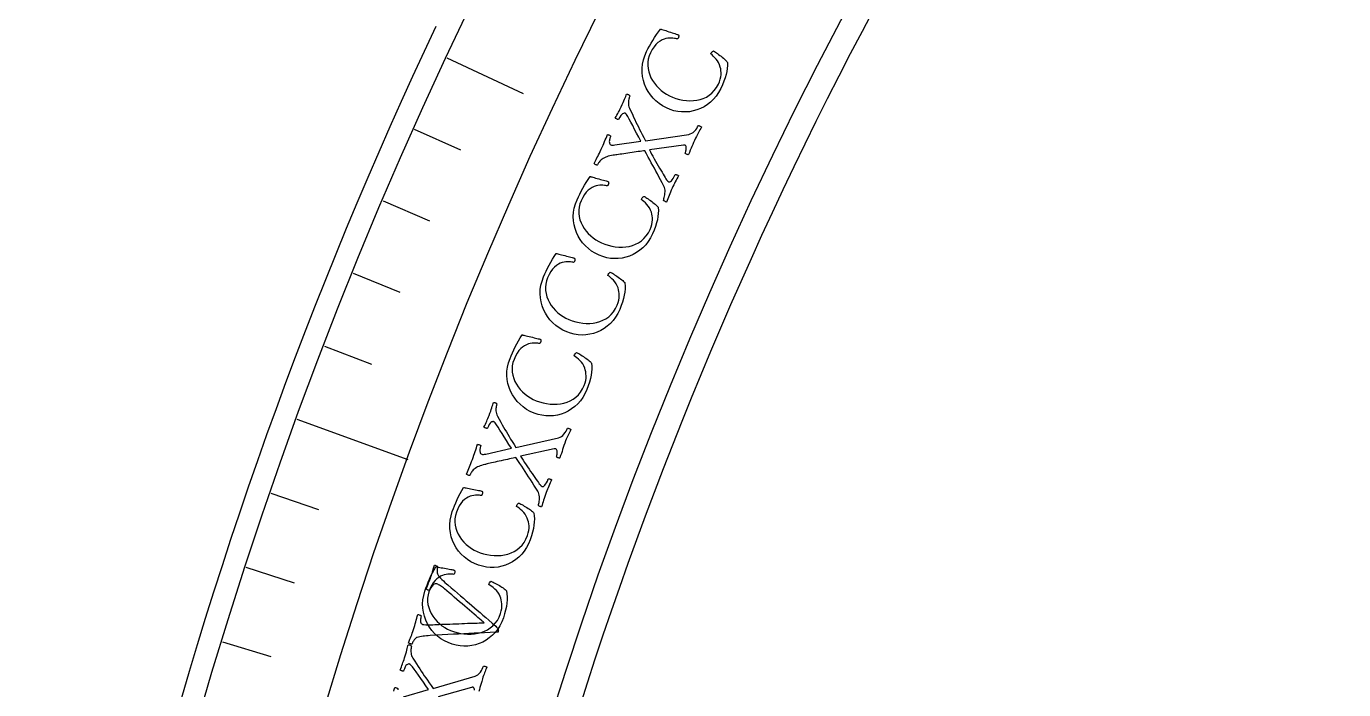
# Model space of a CAD drawing. Header units: millimetres. Extents: x -76 to 76, y -76 to 98.
# Drawn here: x -75.61 to -53.41, y 21.3 to 32.49 of the extents above; entities that cross this region are included whole.
import ezdxf

# ---------------------------------------------------------------- set-up
doc = ezdxf.new("R2010")
doc.units = ezdxf.units.MM
for name, color, linetype in [('CUT_INNER', 6, 'Continuous'), ('CUT_OUTER', 1, 'Continuous'), ('ENGRAVE', 7, 'Continuous'), ('ENGRAVE_FINE', 8, 'Continuous'), ('TEXT', 5, 'Continuous')]:
    doc.layers.add(name, color=color, linetype=linetype)

msp = doc.modelspace()

# ---------------------------------------------------------------- linework, layer by layer
at = {"layer": 'CUT_INNER'}
msp.add_lwpolyline([(-61.3288, 32.7809), (-61.5288, 32.404), (-61.7265, 32.0259), (-61.9218, 31.6465), (-62.1148, 31.266), (-62.3055, 30.8843), (-62.4938, 30.5014), (-62.6798, 30.1173), (-62.8634, 29.7322), (-63.0447, 29.3459), (-63.2235, 28.9585), (-63.4, 28.57), (-63.5741, 28.1805), (-63.7459, 27.7899), (-63.9152, 27.3982), (-64.0821, 27.0055), (-64.2466, 26.6118), (-64.4087, 26.2171), (-64.5683, 25.8214), (-64.7255, 25.4247), (-64.8803, 25.0271), (-65.0327, 24.6285), (-65.1826, 24.229), (-65.33, 23.8286), (-65.475, 23.4273), (-65.6175, 23.0251), (-65.7575, 22.6221), (-65.8951, 22.2182), (-66.0302, 21.8134), (-66.1628, 21.4079), (-66.2929, 21.0015)], dxfattribs=at)
at = {"layer": 'CUT_OUTER'}
msp.add_lwpolyline([(-72.9927, 21.1675), (-72.8615, 21.615), (-72.7275, 22.0616), (-72.5907, 22.5075), (-72.4513, 22.9525), (-72.3091, 23.3966), (-72.1641, 23.8398), (-72.0165, 24.2822), (-71.8662, 24.7236), (-71.7131, 25.1641), (-71.5573, 25.6036), (-71.3989, 26.0422), (-71.2378, 26.4798), (-71.0739, 26.9164), (-70.9075, 27.352), (-70.7383, 27.7866), (-70.5665, 28.2201), (-70.392, 28.6526), (-70.2148, 29.0839), (-70.0351, 29.5142), (-69.8527, 29.9434), (-69.6676, 30.3714), (-69.4799, 30.7983), (-69.2897, 31.2241), (-69.0968, 31.6486), (-68.9013, 32.072), (-68.7032, 32.4942)], dxfattribs=at)
at = {"layer": 'ENGRAVE'}
for points in [[(-68.5281, 31.9552), (-67.2401, 31.3546)], [(-71.0524, 25.861), (-69.1827, 25.1805)]]:
    msp.add_lwpolyline(points, dxfattribs=at)
for radius in [75.6124, 73.6227, 69.9276]:
    msp.add_circle((0, 0), radius, dxfattribs=at)
at = {"layer": 'ENGRAVE_FINE'}
for points in [[(-69.0754, 30.7543), (-68.2964, 30.4075)], [(-69.6016, 29.5441), (-68.8166, 29.2109)], [(-70.1066, 28.3249), (-69.316, 28.0055)], [(-70.5903, 27.0971), (-69.7942, 26.7915)], [(-71.4929, 24.617), (-70.6867, 24.3394)], [(-71.9117, 23.3655), (-71.1007, 23.102)], [(-72.3085, 22.1069), (-71.493, 21.8576)]]:
    msp.add_lwpolyline(points, dxfattribs=at)
at = {"layer": 'TEXT'}
for points in [[(-65.1605, 32.0621), (-65.1369, 32.1088), (-65.1118, 32.1561), (-65.0851, 32.204), (-65.057, 32.2525), (-65.027, 32.301), (-64.9949, 32.3489), (-64.9606, 32.3961), (-64.9243, 32.4428), (-64.9217, 32.442), (-64.9137, 32.4396), (-64.9005, 32.4356), (-64.882, 32.43), (-64.8599, 32.4233), (-64.8362, 32.4159), (-64.8107, 32.4077), (-64.7835, 32.3988), (-64.756, 32.3898), (-64.7299, 32.3813), (-64.7049, 32.3733), (-64.6812, 32.3657), (-64.6606, 32.359), (-64.6447, 32.3537), (-64.6337, 32.3498), (-64.6275, 32.3472), (-64.6237, 32.3453), (-64.6209, 32.3415), (-64.619, 32.3357), (-64.6181, 32.3281), (-64.6181, 32.3196), (-64.6193, 32.3113), (-64.6215, 32.3033), (-64.6248, 32.2955), (-64.6284, 32.2892), (-64.6325, 32.2838), (-64.637, 32.2791), (-64.642, 32.2753), (-64.6552, 32.2787), (-64.6719, 32.2822), (-64.6921, 32.2857), (-64.7158, 32.2894), (-64.7422, 32.2918), (-64.7706, 32.2915), (-64.8008, 32.2886), (-64.833, 32.283), (-64.8662, 32.2735), (-64.8998, 32.2589), (-64.9337, 32.2392), (-64.9679, 32.2144), (-65.0016, 32.1831), (-65.034, 32.1438), (-65.065, 32.0967), (-65.0947, 32.0418), (-65.1168, 31.9894), (-65.1319, 31.9365), (-65.1399, 31.8832), (-65.1408, 31.8295), (-65.1354, 31.7761), (-65.1244, 31.7237), (-65.1079, 31.6724), (-65.0858, 31.6222), (-65.0589, 31.5738), (-65.0281, 31.528), (-64.9934, 31.4848), (-64.9547, 31.4442), (-64.9131, 31.4069), (-64.8694, 31.3735), (-64.8237, 31.3441), (-64.7759, 31.3185), (-64.7207, 31.2941), (-64.6642, 31.2737), (-64.6064, 31.2572), (-64.5472, 31.2446), (-64.4877, 31.2365), (-64.4289, 31.2334), (-64.3708, 31.2353), (-64.3133, 31.2421), (-64.2574, 31.2545), (-64.204, 31.2726), (-64.1529, 31.2967), (-64.1043, 31.3266), (-64.0592, 31.3629), (-64.0183, 31.4061), (-63.9819, 31.4564), (-63.9498, 31.5136), (-63.9312, 31.5555), (-63.9175, 31.5958), (-63.9087, 31.6346), (-63.9048, 31.6719), (-63.9045, 31.7074), (-63.9067, 31.741), (-63.9112, 31.7728), (-63.9182, 31.8026), (-63.9309, 31.8409), (-63.9469, 31.8761), (-63.9662, 31.9083), (-63.9888, 31.9373), (-64.0126, 31.9634), (-64.0354, 31.9867), (-64.0573, 32.0071), (-64.0782, 32.0247), (-64.0708, 32.0408), (-64.0608, 32.0547), (-64.0484, 32.0664), (-64.0335, 32.076), (-64.0254, 32.0714), (-64.0144, 32.0644), (-64.0005, 32.0548), (-63.9836, 32.0427), (-63.965, 32.029), (-63.9457, 32.0146), (-63.9258, 31.9993), (-63.9052, 31.9833), (-63.885, 31.9671), (-63.8662, 31.9514), (-63.8489, 31.936), (-63.833, 31.9211), (-63.8193, 31.9073), (-63.8089, 31.8955), (-63.8017, 31.8855), (-63.7977, 31.8774), (-63.7977, 31.8285), (-63.8015, 31.7783), (-63.8092, 31.7267), (-63.8207, 31.6739), (-63.8365, 31.619), (-63.8569, 31.5614), (-63.8818, 31.5011), (-63.9112, 31.438), (-63.9471, 31.3726), (-63.9876, 31.313), (-64.0328, 31.2592), (-64.0826, 31.2112), (-64.136, 31.169), (-64.1921, 31.1329), (-64.2508, 31.1029), (-64.3121, 31.079), (-64.3751, 31.0611), (-64.439, 31.0495), (-64.5037, 31.0441), (-64.5692, 31.045), (-64.6346, 31.0522), (-64.6992, 31.0658), (-64.7628, 31.086), (-64.8255, 31.1126), (-64.8892, 31.1468), (-64.948, 31.1859), (-65.0019, 31.23), (-65.051, 31.279), (-65.0948, 31.3321), (-65.1331, 31.3884), (-65.1658, 31.4479), (-65.193, 31.5106), (-65.2139, 31.5757), (-65.228, 31.6425), (-65.2352, 31.711), (-65.2354, 31.781), (-65.2283, 31.8518), (-65.2135, 31.9222), (-65.1909, 31.9924), (-65.1605, 32.0621)], [(-65.9247, 30.4143), (-65.9089, 30.4489), (-65.8942, 30.4821), (-65.8805, 30.5141), (-65.8679, 30.5447), (-65.8557, 30.5746), (-65.8435, 30.6041), (-65.8313, 30.6333), (-65.8191, 30.6622), (-65.8135, 30.6617), (-65.8062, 30.6598), (-65.7972, 30.6565), (-65.7865, 30.6518), (-65.7766, 30.6466), (-65.77, 30.6417), (-65.7668, 30.6373), (-65.767, 30.6332), (-65.7703, 30.6254), (-65.7737, 30.6156), (-65.7774, 30.6038), (-65.7812, 30.59), (-65.7846, 30.5752), (-65.7867, 30.5605), (-65.7877, 30.5458), (-65.7875, 30.5312), (-65.7852, 30.5176), (-65.7799, 30.5063), (-65.7718, 30.4972), (-65.7607, 30.4903), (-65.7486, 30.4865), (-65.7334, 30.4848), (-65.7152, 30.4852), (-65.6939, 30.4878), (-65.2564, 30.5511), (-65.2926, 30.6194), (-65.3275, 30.686), (-65.3611, 30.751), (-65.3935, 30.8142), (-65.4237, 30.8726), (-65.4508, 30.9231), (-65.4749, 30.9657), (-65.496, 31.0003), (-65.4995, 31.0052), (-65.5034, 31.0095), (-65.5075, 31.0132), (-65.512, 31.0162), (-65.5161, 31.0187), (-65.5193, 31.0206), (-65.5216, 31.0219), (-65.523, 31.0227), (-65.5307, 31.0245), (-65.5402, 31.0236), (-65.5516, 31.0201), (-65.5648, 31.0139), (-65.5796, 31.0022), (-65.5955, 30.9825), (-65.6126, 30.9547), (-65.6308, 30.9189), (-65.6343, 30.9173), (-65.64, 30.9175), (-65.6479, 30.9196), (-65.6581, 30.9234), (-65.6684, 30.928), (-65.6769, 30.9326), (-65.6836, 30.937), (-65.6884, 30.9412), (-65.6736, 30.9678), (-65.6596, 30.9929), (-65.6466, 31.0164), (-65.6343, 31.0384), (-65.6224, 31.0603), (-65.6104, 31.0834), (-65.5982, 31.1078), (-65.5858, 31.1334), (-65.5692, 31.169), (-65.5544, 31.202), (-65.5414, 31.2322), (-65.5304, 31.2597), (-65.5206, 31.2848), (-65.5117, 31.3075), (-65.5035, 31.3279), (-65.4962, 31.3461), (-65.4908, 31.3457), (-65.4841, 31.3442), (-65.4762, 31.3417), (-65.467, 31.3381), (-65.4581, 31.3336), (-65.4511, 31.3284), (-65.4458, 31.3223), (-65.4424, 31.3156), (-65.4447, 31.3102), (-65.4476, 31.3017), (-65.4513, 31.2901), (-65.4558, 31.2754), (-65.46, 31.2585), (-65.4632, 31.2402), (-65.4652, 31.2205), (-65.4662, 31.1993), (-65.4654, 31.1774), (-65.4621, 31.1554), (-65.4564, 31.1332), (-65.4482, 31.1109), (-65.423, 31.0563), (-65.3995, 31.0054), (-65.3777, 30.9582), (-65.3578, 30.9147), (-65.3384, 30.8732), (-65.3187, 30.832), (-65.2985, 30.791), (-65.2779, 30.7503), (-65.256, 30.7079), (-65.232, 30.6618), (-65.2059, 30.6122), (-65.1776, 30.559), (-64.4497, 30.6668), (-64.4237, 30.673), (-64.399, 30.6843), (-64.3754, 30.7004), (-64.3529, 30.7215), (-64.3324, 30.745), (-64.3147, 30.7683), (-64.2996, 30.7914), (-64.2873, 30.8144), (-64.2814, 30.8146), (-64.2743, 30.8132), (-64.2659, 30.8101), (-64.2562, 30.8054), (-64.247, 30.8003), (-64.24, 30.7962), (-64.2353, 30.7929), (-64.2327, 30.7906), (-64.2473, 30.7648), (-64.2609, 30.7408), (-64.2735, 30.7187), (-64.285, 30.6985), (-64.2964, 30.678), (-64.3083, 30.6551), (-64.321, 30.63), (-64.3343, 30.6025), (-64.3521, 30.5645), (-64.3684, 30.5289), (-64.3831, 30.4956), (-64.3962, 30.4646), (-64.4091, 30.4335), (-64.423, 30.3998), (-64.4379, 30.3636), (-64.4539, 30.3247), (-64.4603, 30.3236), (-64.4682, 30.3244), (-64.4775, 30.3271), (-64.4883, 30.3316), (-64.4982, 30.3368), (-64.5047, 30.3416), (-64.5079, 30.346), (-64.5078, 30.3501), (-64.505, 30.3569), (-64.5021, 30.3658), (-64.4991, 30.3769), (-64.496, 30.3901), (-64.4933, 30.4044), (-64.4916, 30.4187), (-64.4909, 30.4331), (-64.4912, 30.4475), (-64.493, 30.4607), (-64.4968, 30.4712), (-64.5025, 30.4792), (-64.5102, 30.4846), (-64.5124, 30.4854), (-64.5151, 30.486), (-64.5183, 30.4864), (-64.5221, 30.4867), (-64.526, 30.4867), (-64.5296, 30.4864), (-64.5329, 30.4858), (-64.5358, 30.485), (-65.113, 30.4062), (-65.0944, 30.3711), (-65.0746, 30.3345), (-65.0536, 30.2963), (-65.0314, 30.2566), (-65.0088, 30.2163), (-64.9863, 30.1766), (-64.9639, 30.1375), (-64.9418, 30.0989), (-64.9203, 30.0619), (-64.8999, 30.0274), (-64.8807, 29.9956), (-64.8626, 29.9664), (-64.8464, 29.9406), (-64.8328, 29.9193), (-64.8218, 29.9025), (-64.8135, 29.8901), (-64.8119, 29.888), (-64.8098, 29.8854), (-64.8074, 29.8824), (-64.8046, 29.8789), (-64.8014, 29.8754), (-64.7977, 29.8723), (-64.7936, 29.8695), (-64.789, 29.8671), (-64.7796, 29.8652), (-64.7686, 29.8676), (-64.7561, 29.8742), (-64.7421, 29.8851), (-64.7269, 29.9014), (-64.7108, 29.9242), (-64.6939, 29.9537), (-64.6761, 29.9897), (-64.6702, 29.9901), (-64.6629, 29.9892), (-64.6542, 29.9868), (-64.6441, 29.983), (-64.6345, 29.9788), (-64.6273, 29.975), (-64.6226, 29.9716), (-64.6203, 29.9685), (-64.6342, 29.9434), (-64.6482, 29.918), (-64.662, 29.8922), (-64.6759, 29.8662), (-64.6895, 29.84), (-64.7026, 29.8139), (-64.7153, 29.7879), (-64.7275, 29.7619), (-64.7434, 29.7266), (-64.7578, 29.6938), (-64.7706, 29.6635), (-64.7818, 29.6357), (-64.7923, 29.6088), (-64.8029, 29.5814), (-64.8135, 29.5534), (-64.8242, 29.5249), (-64.8304, 29.5259), (-64.8375, 29.5284), (-64.8456, 29.5323), (-64.8546, 29.5376), (-64.8631, 29.5431), (-64.8696, 29.5476), (-64.8741, 29.5511), (-64.8766, 29.5534), (-64.8744, 29.5595), (-64.8712, 29.5698), (-64.867, 29.5846), (-64.8619, 29.6037), (-64.8568, 29.6256), (-64.8529, 29.649), (-64.85, 29.6737), (-64.8483, 29.6998), (-64.8486, 29.7258), (-64.8519, 29.7501), (-64.8581, 29.7727), (-64.8673, 29.7936), (-64.8967, 29.8492), (-64.9249, 29.9023), (-64.9519, 29.9529), (-64.9778, 30.0009), (-65.0031, 30.0476), (-65.0285, 30.0943), (-65.0541, 30.1409), (-65.0799, 30.1875), (-65.1062, 30.2352), (-65.1334, 30.2849), (-65.1615, 30.3367), (-65.1906, 30.3906), (-65.2143, 30.3878), (-65.2407, 30.3843), (-65.27, 30.3801), (-65.302, 30.3754), (-65.3358, 30.3703), (-65.3703, 30.3653), (-65.4055, 30.3602), (-65.4414, 30.3552), (-65.4771, 30.3503), (-65.5117, 30.3453), (-65.545, 30.3404), (-65.5771, 30.3355), (-65.6072, 30.3308), (-65.6345, 30.3265), (-65.6589, 30.3228), (-65.6805, 30.3194), (-65.6982, 30.3167), (-65.7108, 30.3148), (-65.7183, 30.3136), (-65.7208, 30.3132), (-65.7517, 30.3087), (-65.7798, 30.3034), (-65.805, 30.2972), (-65.8274, 30.2901), (-65.8484, 30.2818), (-65.8692, 30.2718), (-65.8899, 30.2601), (-65.9106, 30.2467), (-65.9238, 30.2368), (-65.9363, 30.2256), (-65.9481, 30.2131), (-65.9592, 30.1991), (-65.9692, 30.1853), (-65.9774, 30.1728), (-65.984, 30.1619), (-65.9888, 30.1523), (-65.9918, 30.1496), (-65.9973, 30.1491), (-66.0052, 30.1509), (-66.0156, 30.1551), (-66.026, 30.1604), (-66.034, 30.1659), (-66.0397, 30.1714), (-66.043, 30.1771), (-66.0264, 30.2106), (-66.0109, 30.2415), (-65.9964, 30.2697), (-65.9829, 30.2953), (-65.9696, 30.321), (-65.9555, 30.3494), (-65.9405, 30.3805), (-65.9247, 30.4143)], [(-66.331, 29.5647), (-66.3092, 29.6123), (-66.2859, 29.6605), (-66.2611, 29.7094), (-66.2347, 29.7589), (-66.2066, 29.8085), (-66.1763, 29.8576), (-66.1439, 29.9061), (-66.1094, 29.9541), (-66.1067, 29.9534), (-66.0987, 29.9513), (-66.0853, 29.9478), (-66.0666, 29.9429), (-66.0443, 29.9371), (-66.0203, 29.9305), (-65.9945, 29.9233), (-65.967, 29.9155), (-65.9393, 29.9076), (-65.9128, 29.9), (-65.8875, 29.8929), (-65.8636, 29.8863), (-65.8427, 29.8804), (-65.8266, 29.8757), (-65.8155, 29.8722), (-65.8092, 29.8698), (-65.8053, 29.8681), (-65.8023, 29.8644), (-65.8002, 29.8587), (-65.799, 29.8511), (-65.7988, 29.8426), (-65.7996, 29.8343), (-65.8015, 29.8262), (-65.8045, 29.8183), (-65.8079, 29.8119), (-65.8117, 29.8063), (-65.8161, 29.8015), (-65.821, 29.7975), (-65.8343, 29.8003), (-65.8511, 29.8032), (-65.8714, 29.806), (-65.8952, 29.8087), (-65.9217, 29.8101), (-65.95, 29.8088), (-65.9801, 29.8047), (-66.0121, 29.7979), (-66.045, 29.7872), (-66.078, 29.7713), (-66.1111, 29.7503), (-66.1443, 29.7242), (-66.1768, 29.6916), (-66.2077, 29.6512), (-66.2369, 29.6029), (-66.2645, 29.5469), (-66.2846, 29.4937), (-66.2976, 29.4403), (-66.3036, 29.3867), (-66.3025, 29.333), (-66.295, 29.2798), (-66.2821, 29.2279), (-66.2636, 29.1773), (-66.2396, 29.1279), (-66.2109, 29.0806), (-66.1784, 29.036), (-66.1421, 28.9942), (-66.1019, 28.9551), (-66.0589, 28.9194), (-66.0139, 28.8877), (-65.9671, 28.86), (-65.9184, 28.8363), (-65.8623, 28.814), (-65.8051, 28.7957), (-65.7467, 28.7814), (-65.6871, 28.7711), (-65.6273, 28.7652), (-65.5685, 28.7643), (-65.5105, 28.7684), (-65.4533, 28.7775), (-65.3979, 28.7919), (-65.3451, 28.8121), (-65.2951, 28.8381), (-65.2476, 28.8698), (-65.2039, 28.9078), (-65.1647, 28.9526), (-65.1302, 29.0042), (-65.1003, 29.0626), (-65.0833, 29.1051), (-65.0712, 29.146), (-65.0638, 29.1851), (-65.0613, 29.2224), (-65.0624, 29.258), (-65.0658, 29.2915), (-65.0716, 29.323), (-65.0797, 29.3526), (-65.0938, 29.3904), (-65.1111, 29.4249), (-65.1317, 29.4563), (-65.1554, 29.4845), (-65.1801, 29.5097), (-65.2038, 29.5321), (-65.2265, 29.5517), (-65.248, 29.5684), (-65.2412, 29.5848), (-65.2318, 29.599), (-65.2199, 29.6112), (-65.2053, 29.6214), (-65.197, 29.6171), (-65.1858, 29.6105), (-65.1715, 29.6015), (-65.1542, 29.59), (-65.1351, 29.577), (-65.1153, 29.5633), (-65.0948, 29.5488), (-65.0736, 29.5336), (-65.0528, 29.5182), (-65.0334, 29.5032), (-65.0155, 29.4885), (-64.999, 29.4742), (-64.9849, 29.461), (-64.974, 29.4495), (-64.9665, 29.4398), (-64.9622, 29.4319), (-64.9603, 29.383), (-64.9622, 29.3327), (-64.9679, 29.2809), (-64.9774, 29.2276), (-64.9911, 29.1722), (-65.0093, 29.1139), (-65.0319, 29.0527), (-65.0589, 28.9885), (-65.0923, 28.9218), (-65.1305, 28.8607), (-65.1736, 28.8052), (-65.2215, 28.7553), (-65.2733, 28.7112), (-65.328, 28.673), (-65.3855, 28.6408), (-65.4458, 28.6145), (-65.5082, 28.5943), (-65.5715, 28.5803), (-65.636, 28.5724), (-65.7014, 28.5708), (-65.7671, 28.5755), (-65.8321, 28.5867), (-65.8965, 28.6044), (-65.9602, 28.6286), (-66.0251, 28.6604), (-66.0854, 28.6972), (-66.1409, 28.7392), (-66.1918, 28.7864), (-66.2376, 28.8378), (-66.278, 28.8926), (-66.3129, 28.9508), (-66.3425, 29.0124), (-66.3659, 29.0767), (-66.3825, 29.1429), (-66.3922, 29.211), (-66.3951, 29.281), (-66.3908, 29.352), (-66.3786, 29.4229), (-66.3587, 29.4939), (-66.331, 29.5647)], [(-66.8955, 28.2641), (-66.8747, 28.3121), (-66.8523, 28.3608), (-66.8285, 28.4101), (-66.8031, 28.4601), (-66.776, 28.5103), (-66.7467, 28.5599), (-66.7152, 28.609), (-66.6816, 28.6577), (-66.6789, 28.657), (-66.6708, 28.6551), (-66.6574, 28.6519), (-66.6386, 28.6474), (-66.6162, 28.6419), (-66.5921, 28.6359), (-66.5662, 28.6292), (-66.5385, 28.6219), (-66.5106, 28.6145), (-66.4839, 28.6075), (-66.4586, 28.6009), (-66.4345, 28.5947), (-66.4135, 28.5892), (-66.3974, 28.5848), (-66.3861, 28.5815), (-66.3798, 28.5793), (-66.3759, 28.5776), (-66.3728, 28.574), (-66.3706, 28.5684), (-66.3693, 28.5608), (-66.3689, 28.5523), (-66.3695, 28.544), (-66.3713, 28.5358), (-66.3742, 28.5279), (-66.3774, 28.5214), (-66.3811, 28.5157), (-66.3854, 28.5108), (-66.3902, 28.5068), (-66.4035, 28.5093), (-66.4204, 28.5118), (-66.4407, 28.5142), (-66.4646, 28.5165), (-66.4911, 28.5174), (-66.5194, 28.5155), (-66.5494, 28.5109), (-66.5812, 28.5034), (-66.6139, 28.4921), (-66.6466, 28.4756), (-66.6793, 28.4539), (-66.712, 28.4272), (-66.7439, 28.394), (-66.7739, 28.3529), (-66.8022, 28.3041), (-66.8287, 28.2475), (-66.8478, 28.194), (-66.8598, 28.1403), (-66.8647, 28.0867), (-66.8625, 28.033), (-66.854, 27.9799), (-66.8401, 27.9283), (-66.8206, 27.878), (-66.7957, 27.8291), (-66.7661, 27.7824), (-66.7327, 27.7384), (-66.6955, 27.6973), (-66.6546, 27.659), (-66.6109, 27.6242), (-66.5653, 27.5933), (-66.518, 27.5666), (-66.4688, 27.5438), (-66.4123, 27.5226), (-66.3547, 27.5055), (-66.296, 27.4923), (-66.2363, 27.4831), (-66.1764, 27.4785), (-66.1176, 27.4787), (-66.0596, 27.484), (-66.0026, 27.4942), (-65.9475, 27.5097), (-65.8952, 27.5309), (-65.8456, 27.5578), (-65.7988, 27.5904), (-65.7558, 27.6293), (-65.7176, 27.6748), (-65.6841, 27.7271), (-65.6553, 27.786), (-65.6392, 27.8289), (-65.6278, 27.87), (-65.6212, 27.9092), (-65.6195, 27.9467), (-65.6212, 27.9821), (-65.6253, 28.0156), (-65.6317, 28.047), (-65.6403, 28.0764), (-65.6552, 28.1139), (-65.6732, 28.1481), (-65.6943, 28.1791), (-65.7186, 28.2068), (-65.7438, 28.2315), (-65.768, 28.2535), (-65.791, 28.2726), (-65.8129, 28.2889), (-65.8064, 28.3054), (-65.7973, 28.3198), (-65.7855, 28.3323), (-65.7712, 28.3427), (-65.7628, 28.3386), (-65.7514, 28.3322), (-65.737, 28.3234), (-65.7195, 28.3124), (-65.7001, 28.2998), (-65.68, 28.2864), (-65.6593, 28.2723), (-65.6378, 28.2575), (-65.6167, 28.2425), (-65.597, 28.2279), (-65.5788, 28.2136), (-65.5621, 28.1996), (-65.5477, 28.1866), (-65.5366, 28.1754), (-65.5289, 28.1659), (-65.5244, 28.158), (-65.5215, 28.1092), (-65.5225, 28.0588), (-65.5272, 28.0069), (-65.5357, 27.9535), (-65.5483, 27.8978), (-65.5653, 27.8392), (-65.5867, 27.7775), (-65.6124, 27.7128), (-65.6445, 27.6455), (-65.6815, 27.5837), (-65.7235, 27.5273), (-65.7705, 27.4765), (-65.8214, 27.4313), (-65.8753, 27.3921), (-65.9322, 27.3588), (-65.992, 27.3313), (-66.0539, 27.3099), (-66.117, 27.2946), (-66.1813, 27.2855), (-66.2467, 27.2826), (-66.3125, 27.286), (-66.3777, 27.296), (-66.4424, 27.3124), (-66.5065, 27.3354), (-66.5721, 27.3659), (-66.633, 27.4016), (-66.6894, 27.4424), (-66.7412, 27.4886), (-66.788, 27.5391), (-66.8294, 27.5931), (-66.8655, 27.6506), (-66.8963, 27.7116), (-66.9209, 27.7754), (-66.9388, 27.8413), (-66.9499, 27.9092), (-66.9542, 27.9792), (-66.9511, 28.0502), (-66.9404, 28.1214), (-66.9218, 28.1927), (-66.8955, 28.2641)], [(-67.4613, 26.8857), (-67.4414, 26.9341), (-67.4201, 26.9832), (-67.3973, 27.0331), (-67.373, 27.0836), (-67.3468, 27.1343), (-67.3185, 27.1845), (-67.2881, 27.2343), (-67.2555, 27.2836), (-67.2528, 27.283), (-67.2447, 27.2812), (-67.2312, 27.2783), (-67.2123, 27.2742), (-67.1898, 27.2692), (-67.1655, 27.2636), (-67.1395, 27.2575), (-67.1117, 27.2508), (-67.0836, 27.2439), (-67.0569, 27.2375), (-67.0314, 27.2314), (-67.0072, 27.2257), (-66.9861, 27.2207), (-66.9699, 27.2166), (-66.9586, 27.2135), (-66.9522, 27.2114), (-66.9482, 27.2098), (-66.9451, 27.2063), (-66.9428, 27.2007), (-66.9413, 27.1931), (-66.9407, 27.1846), (-66.9412, 27.1763), (-66.9428, 27.1681), (-66.9455, 27.1601), (-66.9486, 27.1536), (-66.9522, 27.1478), (-66.9563, 27.1428), (-66.961, 27.1387), (-66.9744, 27.141), (-66.9913, 27.1432), (-67.0118, 27.1451), (-67.0357, 27.1469), (-67.0622, 27.1473), (-67.0904, 27.1448), (-67.1204, 27.1395), (-67.152, 27.1314), (-67.1844, 27.1194), (-67.2168, 27.1022), (-67.2491, 27.0799), (-67.2812, 27.0525), (-67.3124, 27.0186), (-67.3416, 26.977), (-67.3688, 26.9277), (-67.3941, 26.8705), (-67.4121, 26.8166), (-67.423, 26.7627), (-67.4268, 26.7089), (-67.4236, 26.6553), (-67.414, 26.6025), (-67.399, 26.5511), (-67.3785, 26.5012), (-67.3525, 26.4529), (-67.322, 26.4067), (-67.2877, 26.3635), (-67.2497, 26.3232), (-67.208, 26.2857), (-67.1636, 26.2518), (-67.1174, 26.2219), (-67.0696, 26.1961), (-67.0199, 26.1743), (-66.963, 26.1543), (-66.9051, 26.1383), (-66.8461, 26.1264), (-66.7862, 26.1184), (-66.7263, 26.115), (-66.6674, 26.1165), (-66.6096, 26.1229), (-66.5528, 26.1342), (-66.498, 26.1509), (-66.4462, 26.1732), (-66.3972, 26.2011), (-66.351, 26.2347), (-66.3088, 26.2744), (-66.2715, 26.3207), (-66.2391, 26.3736), (-66.2116, 26.4332), (-66.1963, 26.4764), (-66.1858, 26.5177), (-66.18, 26.5571), (-66.179, 26.5945), (-66.1815, 26.63), (-66.1863, 26.6633), (-66.1933, 26.6946), (-66.2025, 26.7238), (-66.2182, 26.761), (-66.2369, 26.7949), (-66.2586, 26.8254), (-66.2834, 26.8526), (-66.3092, 26.8768), (-66.3338, 26.8982), (-66.3572, 26.9169), (-66.3794, 26.9328), (-66.3732, 26.9493), (-66.3644, 26.964), (-66.353, 26.9767), (-66.3388, 26.9874), (-66.3304, 26.9835), (-66.3189, 26.9773), (-66.3042, 26.9688), (-66.2865, 26.9581), (-66.2669, 26.9459), (-66.2465, 26.933), (-66.2255, 26.9193), (-66.2037, 26.905), (-66.1823, 26.8904), (-66.1624, 26.8761), (-66.1439, 26.8622), (-66.1268, 26.8486), (-66.1122, 26.8359), (-66.1009, 26.8249), (-66.0929, 26.8155), (-66.0883, 26.8078), (-66.0844, 26.759), (-66.0843, 26.7086), (-66.088, 26.6566), (-66.0954, 26.6031), (-66.1068, 26.5471), (-66.1226, 26.4881), (-66.1427, 26.4261), (-66.1672, 26.3609), (-66.1979, 26.2929), (-66.2336, 26.2303), (-66.2744, 26.1731), (-66.3204, 26.1214), (-66.3704, 26.0752), (-66.4234, 26.0348), (-66.4796, 26.0003), (-66.5389, 25.9717), (-66.6003, 25.949), (-66.6631, 25.9324), (-66.7271, 25.922), (-66.7925, 25.9177), (-66.8583, 25.9198), (-66.9237, 25.9284), (-66.9887, 25.9435), (-67.0534, 25.9652), (-67.1195, 25.9943), (-67.1812, 26.0287), (-67.2384, 26.0685), (-67.2911, 26.1135), (-67.3389, 26.163), (-67.3815, 26.2162), (-67.4187, 26.2729), (-67.4507, 26.3333), (-67.4767, 26.3966), (-67.4959, 26.4621), (-67.5084, 26.5298), (-67.5141, 26.5996), (-67.5125, 26.6707), (-67.5032, 26.7421), (-67.4862, 26.8138), (-67.4613, 26.8857)], [(-68.0947, 25.1834), (-68.0817, 25.219), (-68.0697, 25.2533), (-68.0585, 25.2862), (-68.0483, 25.3178), (-68.0385, 25.3485), (-68.0286, 25.3789), (-68.0187, 25.4089), (-68.0088, 25.4387), (-68.0032, 25.4386), (-67.9957, 25.4373), (-67.9865, 25.4347), (-67.9754, 25.4309), (-67.9652, 25.4264), (-67.9583, 25.4221), (-67.9547, 25.4179), (-67.9546, 25.4138), (-67.9572, 25.4058), (-67.9599, 25.3957), (-67.9627, 25.3837), (-67.9654, 25.3696), (-67.9676, 25.3547), (-67.9686, 25.3398), (-67.9684, 25.3251), (-67.967, 25.3105), (-67.9637, 25.2972), (-67.9576, 25.2863), (-67.9488, 25.2779), (-67.9372, 25.2719), (-67.9248, 25.269), (-67.9096, 25.2685), (-67.8914, 25.2703), (-67.8704, 25.2745), (-67.4391, 25.3717), (-67.4806, 25.4371), (-67.5206, 25.5008), (-67.5591, 25.5629), (-67.5963, 25.6234), (-67.631, 25.6793), (-67.6619, 25.7275), (-67.6893, 25.7681), (-67.713, 25.801), (-67.7169, 25.8056), (-67.7211, 25.8095), (-67.7255, 25.8129), (-67.7302, 25.8156), (-67.7345, 25.8177), (-67.7378, 25.8194), (-67.7403, 25.8205), (-67.7417, 25.8211), (-67.7495, 25.8224), (-67.7589, 25.8208), (-67.77, 25.8164), (-67.7827, 25.8091), (-67.7965, 25.7964), (-67.8108, 25.7755), (-67.8257, 25.7465), (-67.8411, 25.7093), (-67.8444, 25.7074), (-67.8501, 25.7072), (-67.8582, 25.7086), (-67.8686, 25.7116), (-67.8793, 25.7155), (-67.8881, 25.7193), (-67.8951, 25.7232), (-67.9003, 25.7271), (-67.8876, 25.7547), (-67.8756, 25.7808), (-67.8644, 25.8053), (-67.8539, 25.8282), (-67.8438, 25.8509), (-67.8336, 25.8749), (-67.8233, 25.9001), (-67.8129, 25.9267), (-67.7991, 25.9635), (-67.787, 25.9975), (-67.7764, 26.0286), (-67.7675, 26.0569), (-67.7598, 26.0826), (-67.7526, 26.106), (-67.7461, 26.127), (-67.7402, 26.1457), (-67.7348, 26.1457), (-67.728, 26.1447), (-67.7199, 26.1428), (-67.7105, 26.14), (-67.7013, 26.1362), (-67.6938, 26.1315), (-67.6881, 26.1259), (-67.6842, 26.1194), (-67.686, 26.1139), (-67.6883, 26.1052), (-67.6911, 26.0933), (-67.6944, 26.0784), (-67.6973, 26.0612), (-67.699, 26.0427), (-67.6995, 26.0228), (-67.6988, 26.0017), (-67.6963, 25.9799), (-67.6913, 25.9582), (-67.6839, 25.9365), (-67.674, 25.915), (-67.6446, 25.8625), (-67.6172, 25.8136), (-67.5918, 25.7682), (-67.5685, 25.7264), (-67.5461, 25.6865), (-67.5232, 25.6469), (-67.4998, 25.6076), (-67.4761, 25.5687), (-67.451, 25.5281), (-67.4235, 25.4841), (-67.3935, 25.4367), (-67.3612, 25.3858), (-66.6439, 25.55), (-66.6185, 25.5583), (-66.5947, 25.5714), (-66.5724, 25.5893), (-66.5517, 25.6121), (-66.5331, 25.6371), (-66.5172, 25.6617), (-66.504, 25.686), (-66.4935, 25.7098), (-66.4877, 25.7105), (-66.4805, 25.7096), (-66.4719, 25.7072), (-66.4619, 25.7033), (-66.4523, 25.6989), (-66.445, 25.6953), (-66.44, 25.6925), (-66.4372, 25.6903), (-66.4498, 25.6635), (-66.4615, 25.6385), (-66.4723, 25.6155), (-66.4822, 25.5944), (-66.4919, 25.5731), (-66.5021, 25.5494), (-66.5127, 25.5233), (-66.5239, 25.4949), (-66.5387, 25.4557), (-66.5521, 25.4189), (-66.5641, 25.3845), (-66.5748, 25.3526), (-66.5852, 25.3206), (-66.5965, 25.2859), (-66.6086, 25.2486), (-66.6215, 25.2087), (-66.6278, 25.2071), (-66.6357, 25.2072), (-66.6452, 25.2091), (-66.6563, 25.2128), (-66.6665, 25.2172), (-66.6734, 25.2215), (-66.677, 25.2257), (-66.6772, 25.2297), (-66.6749, 25.2367), (-66.6728, 25.2459), (-66.6706, 25.2571), (-66.6685, 25.2706), (-66.6669, 25.285), (-66.6664, 25.2994), (-66.6668, 25.3138), (-66.6682, 25.3282), (-66.6711, 25.3411), (-66.6756, 25.3513), (-66.682, 25.3588), (-66.69, 25.3636), (-66.6923, 25.3643), (-66.695, 25.3647), (-66.6983, 25.3648), (-66.7021, 25.3648), (-66.706, 25.3645), (-66.7095, 25.3639), (-66.7127, 25.3631), (-66.7156, 25.362), (-67.2848, 25.2385), (-67.2636, 25.205), (-67.241, 25.17), (-67.2171, 25.1336), (-67.1919, 25.0957), (-67.1662, 25.0573), (-67.1407, 25.0195), (-67.1153, 24.9822), (-67.0902, 24.9455), (-67.0659, 24.9102), (-67.0429, 24.8775), (-67.0213, 24.8473), (-67.001, 24.8195), (-66.9828, 24.7952), (-66.9676, 24.775), (-66.9554, 24.759), (-66.9461, 24.7473), (-66.9443, 24.7453), (-66.942, 24.7429), (-66.9394, 24.7401), (-66.9363, 24.7369), (-66.9329, 24.7336), (-66.929, 24.7308), (-66.9246, 24.7283), (-66.9199, 24.7263), (-66.9103, 24.7252), (-66.8996, 24.7284), (-66.8876, 24.7359), (-66.8745, 24.7479), (-66.8606, 24.7653), (-66.8464, 24.7894), (-66.8318, 24.82), (-66.8169, 24.8574), (-66.811, 24.8582), (-66.8037, 24.8578), (-66.7948, 24.8561), (-66.7844, 24.8532), (-66.7745, 24.8497), (-66.7671, 24.8465), (-66.7621, 24.8434), (-66.7596, 24.8406), (-66.7715, 24.8144), (-66.7834, 24.788), (-66.7952, 24.7612), (-66.807, 24.7342), (-66.8186, 24.707), (-66.8296, 24.68), (-66.8402, 24.6531), (-66.8503, 24.6262), (-66.8635, 24.5898), (-66.8753, 24.556), (-66.8857, 24.5248), (-66.8947, 24.4961), (-66.903, 24.4685), (-66.9114, 24.4404), (-66.9198, 24.4117), (-66.9283, 24.3824), (-66.9346, 24.3829), (-66.9419, 24.3848), (-66.9502, 24.3881), (-66.9596, 24.3927), (-66.9685, 24.3975), (-66.9754, 24.4015), (-66.9801, 24.4046), (-66.9828, 24.4068), (-66.981, 24.4129), (-66.9786, 24.4235), (-66.9756, 24.4386), (-66.972, 24.458), (-66.9687, 24.4803), (-66.9665, 24.5039), (-66.9656, 24.5287), (-66.966, 24.5549), (-66.9683, 24.5808), (-66.9734, 24.6047), (-66.9814, 24.6268), (-66.9922, 24.6469), (-67.0258, 24.7001), (-67.0581, 24.7508), (-67.089, 24.7991), (-67.1185, 24.845), (-67.1474, 24.8896), (-67.1764, 24.9341), (-67.2055, 24.9786), (-67.2349, 25.0231), (-67.2648, 25.0685), (-67.2958, 25.116), (-67.3279, 25.1655), (-67.361, 25.2169), (-67.3844, 25.2122), (-67.4105, 25.2067), (-67.4394, 25.2003), (-67.4709, 25.193), (-67.5042, 25.1854), (-67.5382, 25.1776), (-67.5729, 25.1699), (-67.6084, 25.1621), (-67.6436, 25.1544), (-67.6776, 25.1467), (-67.7104, 25.1392), (-67.7421, 25.1318), (-67.7717, 25.1248), (-67.7986, 25.1184), (-67.8227, 25.1128), (-67.8439, 25.1078), (-67.8613, 25.1037), (-67.8737, 25.1008), (-67.8812, 25.099), (-67.8836, 25.0984), (-67.9141, 25.0916), (-67.9416, 25.0841), (-67.9663, 25.0759), (-67.9881, 25.0671), (-68.0083, 25.0572), (-68.0283, 25.0456), (-68.0481, 25.0323), (-68.0676, 25.0173), (-68.08, 25.0065), (-68.0916, 24.9943), (-68.1024, 24.9809), (-68.1124, 24.9661), (-68.1212, 24.9515), (-68.1285, 24.9385), (-68.1342, 24.927), (-68.1383, 24.9171), (-68.1411, 24.9142), (-68.1465, 24.9133), (-68.1545, 24.9145), (-68.1652, 24.9178), (-68.176, 24.9223), (-68.1844, 24.9271), (-68.1905, 24.9322), (-68.1942, 24.9376), (-68.1803, 24.9723), (-68.1672, 25.0043), (-68.155, 25.0336), (-68.1436, 25.0602), (-68.1323, 25.0868), (-68.1204, 25.1162), (-68.1079, 25.1484), (-68.0947, 25.1834)], [(-68.4336, 24.3047), (-68.4155, 24.3538), (-68.3961, 24.4037), (-68.3751, 24.4544), (-68.3528, 24.5058), (-68.3286, 24.5574), (-68.3022, 24.6087), (-68.2737, 24.6596), (-68.243, 24.7101), (-68.2403, 24.7096), (-68.2321, 24.7081), (-68.2185, 24.7057), (-68.1995, 24.7023), (-68.1768, 24.6982), (-68.1524, 24.6936), (-68.1261, 24.6884), (-68.0981, 24.6827), (-68.0698, 24.677), (-68.0428, 24.6716), (-68.0171, 24.6664), (-67.9927, 24.6617), (-67.9714, 24.6574), (-67.955, 24.654), (-67.9436, 24.6514), (-67.9372, 24.6495), (-67.9332, 24.6481), (-67.9299, 24.6446), (-67.9274, 24.6391), (-67.9256, 24.6316), (-67.9247, 24.6232), (-67.9249, 24.6148), (-67.9261, 24.6066), (-67.9285, 24.5985), (-67.9314, 24.5918), (-67.9348, 24.5859), (-67.9387, 24.5808), (-67.9433, 24.5765), (-67.9567, 24.5783), (-67.9737, 24.5798), (-67.9942, 24.581), (-68.0182, 24.5819), (-68.0447, 24.5812), (-68.0728, 24.5776), (-68.1025, 24.5712), (-68.1338, 24.562), (-68.1658, 24.5487), (-68.1974, 24.5303), (-68.2288, 24.5068), (-68.2599, 24.4782), (-68.2898, 24.4432), (-68.3174, 24.4005), (-68.3427, 24.3501), (-68.3659, 24.2921), (-68.3818, 24.2375), (-68.3906, 24.1832), (-68.3924, 24.1294), (-68.3871, 24.0759), (-68.3755, 24.0234), (-68.3586, 23.9727), (-68.3362, 23.9236), (-68.3084, 23.8763), (-68.2762, 23.8314), (-68.2403, 23.7894), (-68.2008, 23.7506), (-68.1577, 23.7147), (-68.112, 23.6825), (-68.0647, 23.6544), (-68.0159, 23.6304), (-67.9655, 23.6106), (-67.9078, 23.5927), (-67.8493, 23.579), (-67.79, 23.5692), (-67.7298, 23.5636), (-67.6698, 23.5624), (-67.611, 23.5661), (-67.5535, 23.5748), (-67.4972, 23.5883), (-67.4431, 23.607), (-67.3921, 23.6312), (-67.3442, 23.661), (-67.2994, 23.6963), (-67.2587, 23.7376), (-67.2232, 23.7853), (-67.1928, 23.8394), (-67.1675, 23.8999), (-67.1539, 23.9437), (-67.145, 23.9854), (-67.1407, 24.0249), (-67.1411, 24.0624), (-67.145, 24.0977), (-67.151, 24.1309), (-67.1592, 24.1619), (-67.1696, 24.1907), (-67.1866, 24.2273), (-67.2066, 24.2604), (-67.2295, 24.2901), (-67.2553, 24.3163), (-67.2819, 24.3395), (-67.3073, 24.36), (-67.3314, 24.3777), (-67.3542, 24.3928), (-67.3487, 24.4096), (-67.3404, 24.4245), (-67.3295, 24.4376), (-67.3158, 24.4489), (-67.3072, 24.4453), (-67.2954, 24.4396), (-67.2805, 24.4317), (-67.2624, 24.4216), (-67.2423, 24.4102), (-67.2215, 24.398), (-67.1999, 24.3852), (-67.1776, 24.3717), (-67.1557, 24.3579), (-67.1352, 24.3444), (-67.1162, 24.3312), (-67.0986, 24.3182), (-67.0835, 24.3061), (-67.0718, 24.2956), (-67.0635, 24.2865), (-67.0586, 24.279), (-67.0529, 24.2303), (-67.0508, 24.18), (-67.0525, 24.1279), (-67.0579, 24.0741), (-67.0672, 24.0178), (-67.0807, 23.9582), (-67.0985, 23.8954), (-67.1204, 23.8293), (-67.1485, 23.7603), (-67.1819, 23.6964), (-67.2205, 23.6377), (-67.2644, 23.5842), (-67.3126, 23.5362), (-67.3641, 23.4938), (-67.4189, 23.4572), (-67.4771, 23.4263), (-67.5376, 23.4013), (-67.5997, 23.3824), (-67.6633, 23.3696), (-67.7285, 23.3628), (-67.7943, 23.3624), (-67.86, 23.3685), (-67.9256, 23.3811), (-67.991, 23.4003), (-68.0582, 23.4269), (-68.1211, 23.459), (-68.1798, 23.4965), (-68.2341, 23.5395), (-68.2838, 23.5872), (-68.3283, 23.6387), (-68.3677, 23.694), (-68.402, 23.7531), (-68.4304, 23.8154), (-68.4521, 23.8801), (-68.4671, 23.9472), (-68.4754, 24.0168), (-68.4766, 24.0879), (-68.47, 24.1596), (-68.4557, 24.2319), (-68.4336, 24.3047)], [(-69.0874, 22.3163), (-69.0771, 22.3489), (-69.0673, 22.3811), (-69.058, 22.4129), (-69.0493, 22.4444), (-69.0408, 22.4754), (-69.0322, 22.5062), (-69.0236, 22.5367), (-69.015, 22.5669), (-69.0094, 22.567), (-69.0022, 22.5658), (-68.9932, 22.5634), (-68.9826, 22.5597), (-68.9726, 22.5555), (-68.9655, 22.5515), (-68.9612, 22.5478), (-68.9597, 22.5443), (-68.9612, 22.5387), (-68.9629, 22.5303), (-68.9648, 22.519), (-68.967, 22.5048), (-68.9688, 22.4891), (-68.9694, 22.4736), (-68.9689, 22.458), (-68.9672, 22.4426), (-68.9635, 22.4285), (-68.9567, 22.4171), (-68.9471, 22.4084), (-68.9344, 22.4025), (-68.9132, 22.3981), (-68.8819, 22.3956), (-68.8405, 22.3948), (-68.789, 22.3959), (-68.7621, 22.3969), (-68.731, 22.3981), (-68.6958, 22.3996), (-68.6565, 22.4012), (-68.6141, 22.4029), (-68.5696, 22.4046), (-68.523, 22.4063), (-68.4743, 22.4081), (-68.4245, 22.4098), (-68.3747, 22.4117), (-68.3248, 22.4137), (-68.2749, 22.4157), (-68.226, 22.4178), (-68.1791, 22.4196), (-68.1342, 22.4212), (-68.0914, 22.4227), (-68.0515, 22.4239), (-68.0154, 22.425), (-67.9831, 22.426), (-67.9546, 22.4268), (-67.9311, 22.4275), (-67.9136, 22.4281), (-67.9022, 22.4286), (-67.8968, 22.4289), (-67.9027, 22.4344), (-67.9134, 22.4439), (-67.9291, 22.4576), (-67.9497, 22.4755), (-67.9744, 22.4967), (-68.0023, 22.5206), (-68.0333, 22.547), (-68.0675, 22.5761), (-68.1043, 22.6073), (-68.1429, 22.6401), (-68.1833, 22.6745), (-68.2256, 22.7106), (-68.2689, 22.7476), (-68.3126, 22.7848), (-68.3565, 22.8224), (-68.4008, 22.8603), (-68.4446, 22.8977), (-68.4871, 22.934), (-68.5283, 22.9692), (-68.5681, 23.0033), (-68.5832, 23.016), (-68.5989, 23.0283), (-68.6154, 23.0404), (-68.6325, 23.0521), (-68.6494, 23.0627), (-68.6652, 23.0715), (-68.6799, 23.0786), (-68.6935, 23.0839), (-68.7092, 23.0873), (-68.724, 23.0865), (-68.738, 23.0816), (-68.7511, 23.0726), (-68.7633, 23.0611), (-68.7743, 23.0486), (-68.7843, 23.0352), (-68.7931, 23.0209), (-68.8007, 23.0071), (-68.8066, 22.9956), (-68.811, 22.9862), (-68.8138, 22.979), (-68.8183, 22.9765), (-68.8247, 22.9758), (-68.8332, 22.977), (-68.8438, 22.9799), (-68.8543, 22.984), (-68.8625, 22.9884), (-68.8685, 22.9933), (-68.8723, 22.9985), (-68.8622, 23.0254), (-68.8521, 23.0514), (-68.8422, 23.0766), (-68.8324, 23.101), (-68.8227, 23.1255), (-68.8131, 23.1508), (-68.8037, 23.177), (-68.7943, 23.2041), (-68.7869, 23.2264), (-68.7804, 23.2463), (-68.7748, 23.2638), (-68.7702, 23.279), (-68.7661, 23.2929), (-68.7622, 23.3067), (-68.7584, 23.3204), (-68.7549, 23.3341), (-68.7511, 23.3484), (-68.7468, 23.3643), (-68.742, 23.3818), (-68.7367, 23.4007), (-68.7311, 23.4007), (-68.7238, 23.3992), (-68.7147, 23.3962), (-68.7038, 23.3918), (-68.6936, 23.3871), (-68.6866, 23.3831), (-68.6826, 23.3799), (-68.6817, 23.3775), (-68.6839, 23.3692), (-68.6861, 23.3565), (-68.6884, 23.3394), (-68.6907, 23.318), (-68.6915, 23.295), (-68.689, 23.2734), (-68.6833, 23.253), (-68.6743, 23.234), (-68.665, 23.2199), (-68.651, 23.2026), (-68.6323, 23.1822), (-68.6089, 23.1586), (-68.5834, 23.134), (-68.5581, 23.1106), (-68.5332, 23.0882), (-68.5086, 23.067), (-68.4515, 23.0179), (-68.3968, 22.9709), (-68.3445, 22.9261), (-68.2945, 22.8833), (-68.2462, 22.8419), (-68.1987, 22.8011), (-68.1522, 22.761), (-68.1065, 22.7215), (-68.0609, 22.6819), (-68.0144, 22.6417), (-67.967, 22.6008), (-67.9186, 22.5592), (-67.8686, 22.516), (-67.816, 22.4703), (-67.7608, 22.4222), (-67.7031, 22.3716), (-67.6882, 22.3576), (-67.6764, 22.3441), (-67.6677, 22.3313), (-67.6622, 22.3192), (-67.6592, 22.3075), (-67.658, 22.2963), (-67.6586, 22.2856), (-67.661, 22.2754), (-67.6628, 22.2727), (-67.6661, 22.2709), (-67.671, 22.2699), (-67.6774, 22.2696), (-67.6842, 22.2696), (-67.6901, 22.2694), (-67.6951, 22.2688), (-67.6993, 22.2679), (-67.7964, 22.2637), (-67.8902, 22.2596), (-67.9808, 22.2556), (-68.0681, 22.2517), (-68.1541, 22.2478), (-68.2409, 22.2437), (-68.3284, 22.2396), (-68.4166, 22.2353), (-68.5075, 22.2307), (-68.6031, 22.2253), (-68.7033, 22.2193), (-68.8082, 22.2126), (-68.8404, 22.2106), (-68.871, 22.2083), (-68.9001, 22.2056), (-68.9276, 22.2026), (-68.9539, 22.1989), (-68.9794, 22.1941), (-69.0041, 22.1885), (-69.028, 22.1818), (-69.0377, 22.1782), (-69.0473, 22.1722), (-69.0568, 22.1639), (-69.0662, 22.1534), (-69.0751, 22.1416), (-69.0833, 22.1298), (-69.0906, 22.1178), (-69.0971, 22.1057), (-69.1027, 22.0942), (-69.1073, 22.0843), (-69.1108, 22.0759), (-69.1133, 22.069), (-69.1153, 22.0687), (-69.1206, 22.0697), (-69.1293, 22.072), (-69.1413, 22.0757), (-69.1533, 22.0797), (-69.1621, 22.0829), (-69.1677, 22.0854), (-69.17, 22.0871), (-69.1582, 22.1202), (-69.1473, 22.1503), (-69.1371, 22.1773), (-69.1278, 22.2014), (-69.1186, 22.2256), (-69.1088, 22.2527), (-69.0984, 22.283), (-69.0874, 22.3163)], [(-68.895, 22.964), (-68.878, 23.0135), (-68.8595, 23.0637), (-68.8395, 23.1148), (-68.8182, 23.1666), (-68.795, 23.2187), (-68.7697, 23.2705), (-68.7421, 23.3219), (-68.7124, 23.373), (-68.7097, 23.3726), (-68.7015, 23.3713), (-68.6879, 23.3692), (-68.6688, 23.3661), (-68.646, 23.3624), (-68.6215, 23.3583), (-68.5951, 23.3536), (-68.567, 23.3485), (-68.5386, 23.3433), (-68.5115, 23.3384), (-68.4857, 23.3338), (-68.4612, 23.3295), (-68.4398, 23.3257), (-68.4234, 23.3226), (-68.4119, 23.3202), (-68.4054, 23.3184), (-68.4014, 23.3171), (-68.3981, 23.3137), (-68.3954, 23.3082), (-68.3935, 23.3008), (-68.3924, 23.2924), (-68.3925, 23.284), (-68.3936, 23.2758), (-68.3958, 23.2676), (-68.3985, 23.2609), (-68.4018, 23.2549), (-68.4057, 23.2497), (-68.4101, 23.2453), (-68.4236, 23.2468), (-68.4406, 23.248), (-68.4611, 23.2488), (-68.4851, 23.2492), (-68.5116, 23.248), (-68.5397, 23.2439), (-68.5692, 23.237), (-68.6004, 23.2271), (-68.6321, 23.2132), (-68.6634, 23.1942), (-68.6943, 23.1701), (-68.7248, 23.1409), (-68.754, 23.1053), (-68.7807, 23.062), (-68.8051, 23.0112), (-68.8271, 22.9527), (-68.842, 22.8978), (-68.8497, 22.8434), (-68.8505, 22.7895), (-68.8441, 22.7361), (-68.8315, 22.6839), (-68.8136, 22.6335), (-68.7903, 22.5849), (-68.7616, 22.5381), (-68.7284, 22.4938), (-68.6917, 22.4526), (-68.6515, 22.4145), (-68.6077, 22.3795), (-68.5614, 22.3482), (-68.5136, 22.321), (-68.4643, 22.298), (-68.4135, 22.2791), (-68.3555, 22.2624), (-68.2967, 22.2498), (-68.2372, 22.2413), (-68.1769, 22.2368), (-68.1169, 22.2368), (-68.0582, 22.2416), (-68.0009, 22.2514), (-67.9449, 22.266), (-67.8911, 22.2857), (-67.8406, 22.311), (-67.7933, 22.3417), (-67.7492, 22.3779), (-67.7093, 22.4199), (-67.6747, 22.4683), (-67.6454, 22.523), (-67.6213, 22.584), (-67.6086, 22.6281), (-67.6004, 22.6699), (-67.597, 22.7095), (-67.5981, 22.747), (-67.6026, 22.7822), (-67.6093, 22.8153), (-67.6181, 22.8461), (-67.629, 22.8747), (-67.6468, 22.9109), (-67.6674, 22.9437), (-67.6909, 22.9729), (-67.7172, 22.9986), (-67.7443, 23.0213), (-67.7701, 23.0413), (-67.7945, 23.0586), (-67.8176, 23.0731), (-67.8124, 23.09), (-67.8045, 23.1052), (-67.7937, 23.1185), (-67.7803, 23.13), (-67.7716, 23.1266), (-67.7597, 23.1211), (-67.7446, 23.1135), (-67.7263, 23.1038), (-67.706, 23.0927), (-67.685, 23.081), (-67.6632, 23.0686), (-67.6406, 23.0555), (-67.6184, 23.0422), (-67.5977, 23.0291), (-67.5784, 23.0162), (-67.5606, 23.0036), (-67.5453, 22.9918), (-67.5333, 22.9815), (-67.5249, 22.9726), (-67.5198, 22.9651), (-67.5131, 22.9166), (-67.5101, 22.8663), (-67.5108, 22.8142), (-67.5151, 22.7603), (-67.5233, 22.7038), (-67.5357, 22.644), (-67.5522, 22.5809), (-67.5729, 22.5144), (-67.5996, 22.4448), (-67.6317, 22.3802), (-67.6692, 22.3208), (-67.712, 22.2665), (-67.7593, 22.2175), (-67.81, 22.1742), (-67.8641, 22.1365), (-67.9216, 22.1045), (-67.9816, 22.0783), (-68.0433, 22.0582), (-68.1067, 22.0441), (-68.1717, 22.0361), (-68.2375, 22.0344), (-68.3033, 22.0392), (-68.3691, 22.0505), (-68.4349, 22.0684), (-68.5026, 22.0937), (-68.5661, 22.1245), (-68.6255, 22.1609), (-68.6807, 22.2029), (-68.7313, 22.2496), (-68.7768, 22.3002), (-68.8173, 22.3547), (-68.8527, 22.4131), (-68.8823, 22.4748), (-68.9052, 22.5391), (-68.9216, 22.6059), (-68.9313, 22.6753), (-68.9338, 22.7464), (-68.9286, 22.8182), (-68.9157, 22.8907), (-68.895, 22.964)]]:
    msp.add_lwpolyline(points, close=True, dxfattribs=at)
for points in [[(-69.2572, 21.1811), (-68.8325, 21.3038), (-68.8777, 21.3665), (-68.9215, 21.4277), (-68.9637, 21.4874), (-69.0044, 21.5456), (-69.0423, 21.5993), (-69.0761, 21.6456), (-69.1058, 21.6845), (-69.1315, 21.7159), (-69.1357, 21.7203), (-69.1401, 21.724), (-69.1447, 21.7271), (-69.1495, 21.7295), (-69.1539, 21.7314), (-69.1574, 21.7328), (-69.1598, 21.7338), (-69.1613, 21.7343), (-69.1692, 21.7351), (-69.1785, 21.733), (-69.1893, 21.7279), (-69.2015, 21.7199), (-69.2145, 21.7064), (-69.2276, 21.6847), (-69.2407, 21.6548), (-69.2538, 21.6167), (-69.2571, 21.6147), (-69.2627, 21.6142), (-69.2709, 21.6151), (-69.2815, 21.6175), (-69.2924, 21.6207), (-69.3014, 21.624), (-69.3086, 21.6274), (-69.314, 21.631), (-69.303, 21.6594), (-69.2926, 21.6861), (-69.2828, 21.7112), (-69.2737, 21.7347), (-69.265, 21.758), (-69.2562, 21.7825), (-69.2474, 21.8083), (-69.2387, 21.8354), (-69.2271, 21.873), (-69.217, 21.9077), (-69.2083, 21.9394), (-69.2012, 21.9682), (-69.1949, 21.9943), (-69.1892, 22.0181), (-69.1839, 22.0394), (-69.1791, 22.0584), (-69.1737, 22.0587), (-69.1669, 22.0582), (-69.1588, 22.0568), (-69.1492, 22.0545), (-69.1397, 22.0513), (-69.132, 22.047), (-69.126, 22.0418), (-69.1217, 22.0356), (-69.1232, 22.0299), (-69.125, 22.0211), (-69.127, 22.0091), (-69.1294, 21.9939), (-69.1313, 21.9766), (-69.1319, 21.958), (-69.1312, 21.9382), (-69.1293, 21.9171), (-69.1255, 21.8955), (-69.1192, 21.8742), (-69.1105, 21.853), (-69.0993, 21.8321), (-69.0668, 21.7814), (-69.0366, 21.7343), (-69.0086, 21.6905), (-68.9828, 21.6501), (-68.958, 21.6117), (-68.9328, 21.5735), (-68.9072, 21.5357), (-68.8812, 21.4982), (-68.8537, 21.4592), (-68.8235, 21.4169), (-68.7908, 21.3713), (-68.7555, 21.3225), (-68.0493, 21.5292), (-68.0244, 21.5389), (-68.0014, 21.5535), (-67.9803, 21.5727), (-67.961, 21.5967), (-67.9439, 21.6227), (-67.9295, 21.6483), (-67.9178, 21.6733), (-67.9087, 21.6977), (-67.9029, 21.6987), (-67.8957, 21.6983), (-67.887, 21.6964), (-67.8767, 21.693), (-67.8669, 21.6893), (-67.8594, 21.6861), (-67.8542, 21.6836), (-67.8514, 21.6816), (-67.8623, 21.654), (-67.8725, 21.6284), (-67.8819, 21.6048), (-67.8905, 21.5832), (-67.899, 21.5613), (-67.9077, 21.537), (-67.9168, 21.5104), (-67.9262, 21.4814), (-67.9386, 21.4413), (-67.9498, 21.4038), (-67.9598, 21.3687), (-67.9686, 21.3362), (-67.977, 21.3037), (-67.9862, 21.2684)], [(-69.4213, 21.2757), (-69.4133, 21.3064), (-69.4051, 21.3367), (-69.3995, 21.3369), (-69.392, 21.336), (-69.3826, 21.334), (-69.3714, 21.3308), (-69.3609, 21.327), (-69.3537, 21.3231), (-69.3499, 21.3192), (-69.3495, 21.3151), (-69.3517, 21.3069), (-69.3538, 21.2967)], [(-68.0581, 21.2921), (-68.0604, 21.3063), (-68.064, 21.3191), (-68.0691, 21.329), (-68.0759, 21.3361), (-68.0842, 21.3404), (-68.0865, 21.3409), (-68.0893, 21.3411), (-68.0925, 21.3411), (-68.0963, 21.3408), (-68.1002, 21.3403), (-68.1037, 21.3395), (-68.1069, 21.3385), (-68.1097, 21.3373), (-68.6705, 21.18)]]:
    msp.add_lwpolyline(points, dxfattribs=at)

doc.saveas('drawing.dxf')
